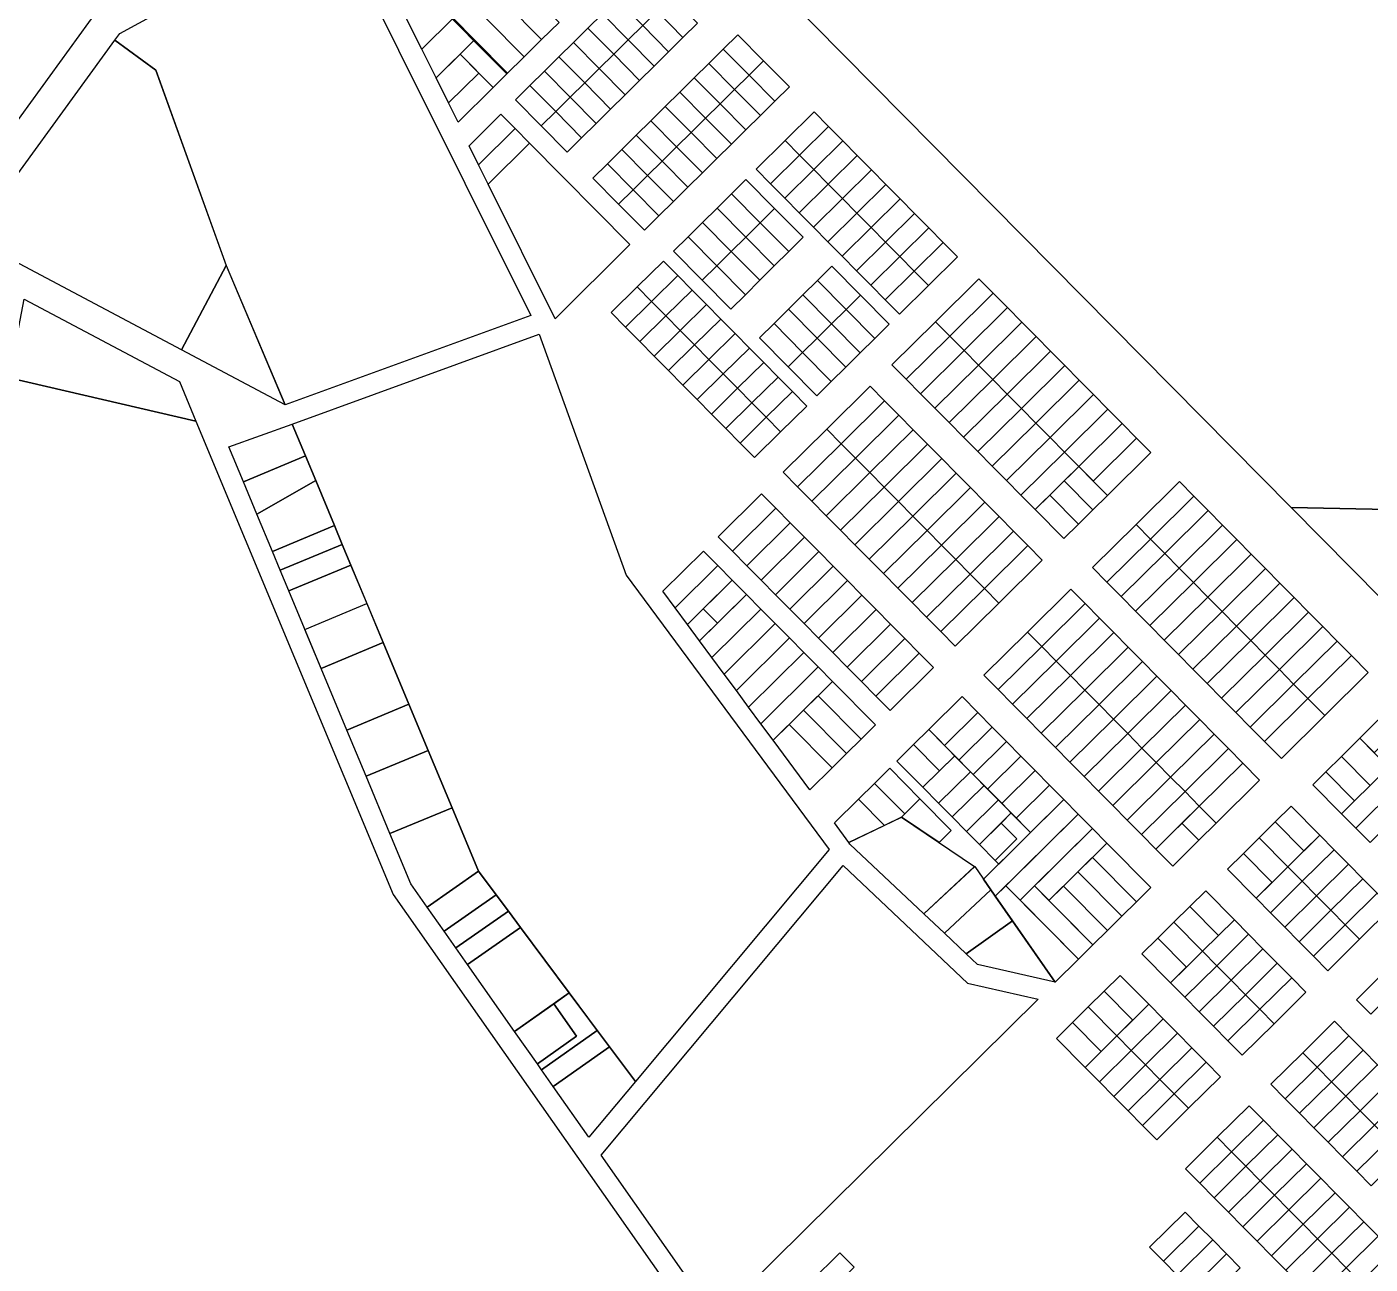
# Model space of a CAD drawing. Header units: metres. Extents: x 5590187 to 5598444, y 6961268 to 6971080.
# Drawn here: x 5595897 to 5596556, y 6967304 to 6967911 of the extents above; entities that cross this region are included whole.
import ezdxf

# ---------------------------------------------------------------- set-up
doc = ezdxf.new("R2010")
doc.units = ezdxf.units.M
doc.layers.add('zz_catastro_fontana', color=7, linetype='Continuous')

msp = doc.modelspace()

# ---------------------------------------------------------------- linework, layer by layer
at = {"layer": 'zz_catastro_fontana'}
for points in [[(5596397.37, 6968485.28), (5596588.7, 6968292.28), (5596603.93, 6968171.74), (5596621.83, 6968124.83), (5596680.43, 6968051.6), (5596722.17, 6967960.72), (5596713.71, 6967849.04), (5596672.45, 6967750.86), (5596604.34, 6967673.19), (5596517.06, 6967674.97), (5596136.27, 6968060.03), (5596189.78, 6968126.59), (5596301.01, 6968059.31), (5596454.98, 6967922.91), (5596477.33, 6967920.97), (5596539.96, 6967915.52), (5596583.16, 6967935.02), (5596597.17, 6967998.49), (5596506.6, 6968111.65), (5596423.83, 6968215.07), (5596397.37, 6968485.28)], [(5596517.06, 6967674.97), (5596604.34, 6967673.19), (5596672.45, 6967750.86), (5596713.71, 6967849.04), (5596722.17, 6967960.72), (5596680.43, 6968051.6), (5596621.83, 6968124.83), (5596603.93, 6968171.74), (5596588.7, 6968292.28), (5596921.08, 6967956.17), (5596576.23, 6967615.14), (5596517.06, 6967674.97)], [(5596046.73, 6967964.51), (5596143.97, 6967769.12), (5596023.49, 6967725.39), (5595994.56, 6967793.63), (5595960.01, 6967889.52), (5595939.89, 6967904.18), (5595942.29, 6967907.47), (5596046.73, 6967964.51)], [(5595931.68, 6967919.39), (5595865.04, 6967827.91), (5595814.67, 6967878.85), (5595894.1, 6967957.39), (5595931.68, 6967919.39)], [(5596149.27, 6967904.56), (5596113.65, 6967940.57), (5596123.31, 6967947.87), (5596157.8, 6967913), (5596149.27, 6967904.56)], [(5596140.73, 6967896.12), (5596103.99, 6967933.28), (5596113.65, 6967940.57), (5596149.27, 6967904.56), (5596140.73, 6967896.12)], [(5596132.2, 6967887.68), (5596094.32, 6967925.99), (5596103.99, 6967933.28), (5596140.73, 6967896.12), (5596132.2, 6967887.68)], [(5596090.41, 6967899.79), (5596081.93, 6967916.64), (5596094.71, 6967926.28), (5596105.82, 6967915.04), (5596090.41, 6967899.79)], [(5596205.97, 6967918.44), (5596213.08, 6967925.47), (5596225.74, 6967912.67), (5596218.63, 6967905.64), (5596205.97, 6967918.44)], [(5596179.09, 6967917.18), (5596186.2, 6967924.21), (5596198.86, 6967911.41), (5596191.75, 6967904.38), (5596179.09, 6967917.18)], [(5596198.86, 6967911.41), (5596205.97, 6967918.44), (5596218.63, 6967905.64), (5596211.52, 6967898.61), (5596198.86, 6967911.41)], [(5596097.5, 6967885.71), (5596090.41, 6967899.79), (5596105.82, 6967915.04), (5596116.37, 6967904.38), (5596097.5, 6967885.71)], [(5596171.98, 6967910.15), (5596179.09, 6967917.18), (5596191.75, 6967904.38), (5596184.64, 6967897.35), (5596171.98, 6967910.15)], [(5596191.75, 6967904.38), (5596198.86, 6967911.41), (5596211.52, 6967898.61), (5596204.41, 6967891.58), (5596191.75, 6967904.38)], [(5596164.87, 6967903.11), (5596171.98, 6967910.15), (5596184.64, 6967897.35), (5596177.53, 6967890.32), (5596164.87, 6967903.11)], [(5596238.39, 6967899.88), (5596245.5, 6967906.91), (5596258.16, 6967894.11), (5596251.05, 6967887.08), (5596238.39, 6967899.88)], [(5595869.23, 6967807.19), (5595939.89, 6967904.18), (5595960.01, 6967889.52), (5595994.53, 6967793.72), (5595972.59, 6967752.38), (5595869.23, 6967807.19)], [(5596125.43, 6967880.99), (5596109.26, 6967897.34), (5596116.37, 6967904.38), (5596132.54, 6967888.02), (5596125.43, 6967880.99)], [(5596157.76, 6967896.08), (5596164.87, 6967903.11), (5596177.53, 6967890.32), (5596170.42, 6967883.28), (5596157.76, 6967896.08)], [(5596184.64, 6967897.35), (5596191.75, 6967904.38), (5596204.41, 6967891.58), (5596197.3, 6967884.55), (5596184.64, 6967897.35)], [(5596231.28, 6967892.84), (5596238.39, 6967899.88), (5596251.05, 6967887.08), (5596243.94, 6967880.05), (5596231.28, 6967892.84)], [(5596118.4, 6967888.1), (5596103.64, 6967873.5), (5596097.5, 6967885.71), (5596109.26, 6967897.34), (5596118.4, 6967888.1)], [(5596150.65, 6967889.05), (5596157.76, 6967896.08), (5596170.42, 6967883.28), (5596163.31, 6967876.25), (5596150.65, 6967889.05)], [(5596177.53, 6967890.32), (5596184.64, 6967897.35), (5596197.3, 6967884.55), (5596190.19, 6967877.52), (5596177.53, 6967890.32)], [(5596224.17, 6967885.81), (5596231.28, 6967892.84), (5596243.94, 6967880.05), (5596236.83, 6967873.01), (5596224.17, 6967885.81)], [(5596251.05, 6967887.08), (5596258.16, 6967894.11), (5596270.82, 6967881.31), (5596263.71, 6967874.28), (5596251.05, 6967887.08)], [(5596125.43, 6967880.99), (5596108.37, 6967864.11), (5596103.64, 6967873.5), (5596118.4, 6967888.1), (5596125.43, 6967880.99)], [(5596143.54, 6967882.02), (5596150.65, 6967889.05), (5596163.31, 6967876.25), (5596156.2, 6967869.22), (5596143.54, 6967882.02)], [(5596170.42, 6967883.28), (5596177.53, 6967890.32), (5596190.19, 6967877.52), (5596183.08, 6967870.49), (5596170.42, 6967883.28)], [(5596217.06, 6967878.78), (5596224.17, 6967885.81), (5596236.83, 6967873.01), (5596229.72, 6967865.98), (5596217.06, 6967878.78)], [(5596243.94, 6967880.05), (5596251.05, 6967887.08), (5596263.71, 6967874.28), (5596256.6, 6967867.25), (5596243.94, 6967880.05)], [(5596136.43, 6967874.99), (5596143.54, 6967882.02), (5596156.2, 6967869.22), (5596149.09, 6967862.19), (5596136.43, 6967874.99)], [(5596163.31, 6967876.25), (5596170.42, 6967883.28), (5596183.08, 6967870.49), (5596175.97, 6967863.45), (5596163.31, 6967876.25)], [(5596209.95, 6967871.75), (5596217.06, 6967878.78), (5596229.72, 6967865.98), (5596222.61, 6967858.95), (5596209.95, 6967871.75)], [(5596236.83, 6967873.01), (5596243.94, 6967880.05), (5596256.6, 6967867.25), (5596249.49, 6967860.22), (5596236.83, 6967873.01)], [(5596156.2, 6967869.22), (5596163.31, 6967876.25), (5596175.97, 6967863.45), (5596168.85, 6967856.42), (5596156.2, 6967869.22)], [(5596202.84, 6967864.72), (5596209.95, 6967871.75), (5596222.61, 6967858.95), (5596215.5, 6967851.92), (5596202.84, 6967864.72)], [(5596229.72, 6967865.98), (5596236.83, 6967873.01), (5596249.49, 6967860.22), (5596242.38, 6967853.18), (5596229.72, 6967865.98)], [(5596136.35, 6967860.85), (5596118.37, 6967843.06), (5596113.68, 6967852.49), (5596129.32, 6967867.96), (5596136.35, 6967860.85)], [(5596149.09, 6967862.19), (5596156.2, 6967869.22), (5596168.85, 6967856.42), (5596161.74, 6967849.39), (5596149.09, 6967862.19)], [(5596222.61, 6967858.95), (5596229.72, 6967865.98), (5596242.38, 6967853.18), (5596235.27, 6967846.15), (5596222.61, 6967858.95)], [(5596268.74, 6967854.97), (5596282.96, 6967869.03), (5596289.99, 6967861.92), (5596275.77, 6967847.86), (5596268.74, 6967854.97)], [(5596143.38, 6967853.74), (5596123.05, 6967833.63), (5596118.37, 6967843.06), (5596136.35, 6967860.85), (5596143.38, 6967853.74)], [(5596195.73, 6967857.69), (5596202.84, 6967864.72), (5596215.5, 6967851.92), (5596208.39, 6967844.89), (5596195.73, 6967857.69)], [(5596215.5, 6967851.92), (5596222.61, 6967858.95), (5596235.27, 6967846.15), (5596228.16, 6967839.12), (5596215.5, 6967851.92)], [(5596275.77, 6967847.86), (5596289.99, 6967861.92), (5596297.02, 6967854.81), (5596282.8, 6967840.75), (5596275.77, 6967847.86)], [(5596143.38, 6967853.74), (5596192.6, 6967803.96), (5596155.87, 6967767.64), (5596123.05, 6967833.63), (5596143.38, 6967853.74)], [(5596188.62, 6967850.66), (5596195.73, 6967857.69), (5596208.39, 6967844.89), (5596201.28, 6967837.86), (5596188.62, 6967850.66)], [(5596208.39, 6967844.89), (5596215.5, 6967851.92), (5596228.16, 6967839.12), (5596221.05, 6967832.09), (5596208.39, 6967844.89)], [(5596254.52, 6967840.9), (5596268.74, 6967854.97), (5596275.77, 6967847.86), (5596261.55, 6967833.79), (5596254.52, 6967840.9)], [(5596282.8, 6967840.75), (5596297.02, 6967854.81), (5596304.06, 6967847.7), (5596289.84, 6967833.64), (5596282.8, 6967840.75)], [(5596181.51, 6967843.62), (5596188.62, 6967850.66), (5596201.28, 6967837.86), (5596194.17, 6967830.83), (5596181.51, 6967843.62)], [(5596261.55, 6967833.79), (5596275.77, 6967847.86), (5596282.8, 6967840.75), (5596268.58, 6967826.68), (5596261.55, 6967833.79)], [(5596289.84, 6967833.64), (5596304.06, 6967847.7), (5596311.09, 6967840.59), (5596296.87, 6967826.53), (5596289.84, 6967833.64)], [(5596174.4, 6967836.59), (5596181.51, 6967843.62), (5596194.17, 6967830.83), (5596187.06, 6967823.79), (5596174.4, 6967836.59)], [(5596201.28, 6967837.86), (5596208.39, 6967844.89), (5596221.05, 6967832.09), (5596213.94, 6967825.06), (5596201.28, 6967837.86)], [(5596268.58, 6967826.68), (5596282.8, 6967840.75), (5596289.84, 6967833.64), (5596275.62, 6967819.57), (5596268.58, 6967826.68)], [(5596296.87, 6967826.53), (5596311.09, 6967840.59), (5596318.12, 6967833.48), (5596303.9, 6967819.42), (5596296.87, 6967826.53)], [(5596194.17, 6967830.83), (5596201.28, 6967837.86), (5596213.94, 6967825.06), (5596206.83, 6967818.03), (5596194.17, 6967830.83)], [(5596242.43, 6967828.95), (5596249.54, 6967835.98), (5596263.61, 6967821.76), (5596256.5, 6967814.73), (5596242.43, 6967828.95)], [(5596275.62, 6967819.57), (5596289.84, 6967833.64), (5596296.87, 6967826.53), (5596282.65, 6967812.46), (5596275.62, 6967819.57)], [(5596303.9, 6967819.42), (5596318.12, 6967833.48), (5596325.15, 6967826.37), (5596310.93, 6967812.31), (5596303.9, 6967819.42)], [(5596187.06, 6967823.79), (5596194.17, 6967830.83), (5596206.83, 6967818.03), (5596199.71, 6967810.99), (5596187.06, 6967823.79)], [(5596235.32, 6967821.92), (5596242.43, 6967828.95), (5596256.5, 6967814.73), (5596249.39, 6967807.7), (5596235.32, 6967821.92)], [(5596282.65, 6967812.46), (5596296.87, 6967826.53), (5596303.9, 6967819.42), (5596289.68, 6967805.35), (5596282.65, 6967812.46)], [(5596310.93, 6967812.31), (5596325.15, 6967826.37), (5596332.18, 6967819.26), (5596317.96, 6967805.2), (5596310.93, 6967812.31)], [(5596228.21, 6967814.89), (5596235.32, 6967821.92), (5596249.39, 6967807.7), (5596242.28, 6967800.67), (5596228.21, 6967814.89)], [(5596256.5, 6967814.73), (5596263.61, 6967821.76), (5596277.67, 6967807.54), (5596270.56, 6967800.51), (5596256.5, 6967814.73)], [(5596289.68, 6967805.35), (5596303.9, 6967819.42), (5596310.93, 6967812.31), (5596296.71, 6967798.24), (5596289.68, 6967805.35)], [(5596317.96, 6967805.2), (5596332.18, 6967819.26), (5596339.21, 6967812.15), (5596324.99, 6967798.08), (5596317.96, 6967805.2)], [(5596221.1, 6967807.86), (5596228.21, 6967814.89), (5596242.28, 6967800.67), (5596235.16, 6967793.64), (5596221.1, 6967807.86)], [(5596249.39, 6967807.7), (5596256.5, 6967814.73), (5596270.56, 6967800.51), (5596263.45, 6967793.48), (5596249.39, 6967807.7)], [(5596296.71, 6967798.24), (5596310.93, 6967812.31), (5596317.96, 6967805.2), (5596303.74, 6967791.13), (5596296.71, 6967798.24)], [(5596213.99, 6967800.82), (5596221.1, 6967807.86), (5596235.16, 6967793.64), (5596228.05, 6967786.6), (5596213.99, 6967800.82)], [(5596242.28, 6967800.67), (5596249.39, 6967807.7), (5596263.45, 6967793.48), (5596256.34, 6967786.45), (5596242.28, 6967800.67)], [(5596324.99, 6967798.08), (5596339.21, 6967812.15), (5596346.25, 6967805.04), (5596332.03, 6967790.97), (5596324.99, 6967798.08)], [(5596235.16, 6967793.64), (5596242.28, 6967800.67), (5596256.34, 6967786.45), (5596249.23, 6967779.41), (5596235.16, 6967793.64)], [(5596303.74, 6967791.13), (5596317.96, 6967805.2), (5596324.99, 6967798.08), (5596310.77, 6967784.02), (5596303.74, 6967791.13)], [(5596332.03, 6967790.97), (5596346.25, 6967805.04), (5596353.28, 6967797.93), (5596339.06, 6967783.86), (5596332.03, 6967790.97)], [(5595972.59, 6967752.38), (5595994.53, 6967793.72), (5596023.49, 6967725.39), (5595972.59, 6967752.38)], [(5596196.22, 6967783.25), (5596209.01, 6967795.9), (5596216.05, 6967788.79), (5596203.25, 6967776.14), (5596196.22, 6967783.25)], [(5596228.05, 6967786.6), (5596235.16, 6967793.64), (5596249.23, 6967779.41), (5596242.12, 6967772.38), (5596228.05, 6967786.6)], [(5596284.62, 6967786.29), (5596291.73, 6967793.32), (5596305.8, 6967779.1), (5596298.69, 6967772.07), (5596284.62, 6967786.29)], [(5596310.77, 6967784.02), (5596324.99, 6967798.08), (5596332.03, 6967790.97), (5596317.8, 6967776.91), (5596310.77, 6967784.02)], [(5596203.25, 6967776.14), (5596216.05, 6967788.79), (5596223.08, 6967781.68), (5596210.28, 6967769.03), (5596203.25, 6967776.14)], [(5596277.51, 6967779.26), (5596284.62, 6967786.29), (5596298.69, 6967772.07), (5596291.58, 6967765.04), (5596277.51, 6967779.26)], [(5596317.8, 6967776.91), (5596332.03, 6967790.97), (5596339.06, 6967783.86), (5596324.84, 6967769.8), (5596317.8, 6967776.91)], [(5596363.82, 6967787.26), (5596370.86, 6967780.15), (5596349.53, 6967759.06), (5596342.49, 6967766.17), (5596363.82, 6967787.26)], [(5596183.42, 6967770.59), (5596196.22, 6967783.25), (5596203.25, 6967776.14), (5596190.45, 6967763.48), (5596183.42, 6967770.59)], [(5596210.28, 6967769.03), (5596223.08, 6967781.68), (5596230.11, 6967774.57), (5596217.31, 6967761.91), (5596210.28, 6967769.03)], [(5596370.86, 6967780.15), (5596377.89, 6967773.04), (5596356.56, 6967751.95), (5596349.53, 6967759.06), (5596370.86, 6967780.15)], [(5595979.62, 6967717.41), (5595888.06, 6967738.62), (5595895.29, 6967777.22), (5595971.54, 6967736.79), (5595979.62, 6967717.41)], [(5596190.45, 6967763.48), (5596203.25, 6967776.14), (5596210.28, 6967769.03), (5596197.48, 6967756.37), (5596190.45, 6967763.48)], [(5596217.31, 6967761.91), (5596230.11, 6967774.57), (5596237.14, 6967767.46), (5596224.34, 6967754.8), (5596217.31, 6967761.91)], [(5596270.4, 6967772.23), (5596277.51, 6967779.26), (5596291.58, 6967765.04), (5596284.46, 6967758.01), (5596270.4, 6967772.23)], [(5596298.69, 6967772.07), (5596305.8, 6967779.1), (5596319.86, 6967764.88), (5596312.75, 6967757.85), (5596298.69, 6967772.07)], [(5596377.89, 6967773.04), (5596384.92, 6967765.93), (5596363.59, 6967744.84), (5596356.56, 6967751.95), (5596377.89, 6967773.04)], [(5596197.48, 6967756.37), (5596210.28, 6967769.03), (5596217.31, 6967761.91), (5596204.51, 6967749.26), (5596197.48, 6967756.37)], [(5596224.34, 6967754.8), (5596237.14, 6967767.46), (5596244.17, 6967760.35), (5596231.37, 6967747.69), (5596224.34, 6967754.8)], [(5596263.29, 6967765.19), (5596270.4, 6967772.23), (5596284.46, 6967758.01), (5596277.35, 6967750.97), (5596263.29, 6967765.19)], [(5596291.58, 6967765.04), (5596298.69, 6967772.07), (5596312.75, 6967757.85), (5596305.64, 6967750.82), (5596291.58, 6967765.04)], [(5596342.49, 6967766.17), (5596349.53, 6967759.06), (5596328.19, 6967737.96), (5596321.16, 6967745.07), (5596342.49, 6967766.17)], [(5596148.04, 6967759.96), (5596190.72, 6967641.78), (5596290.3, 6967507.2), (5596195.27, 6967393.49), (5596182.59, 6967410.48), (5596162.84, 6967436.93), (5596138.91, 6967469.01), (5596132.94, 6967477.01), (5596126.95, 6967485.03), (5596118.28, 6967496.66), (5596105.32, 6967527.72), (5596093.59, 6967555.88), (5596084.16, 6967578.49), (5596071.54, 6967608.76), (5596063.61, 6967627.78), (5596055.69, 6967646.79), (5596051.45, 6967656.94), (5596047.6, 6967666.17), (5596038.41, 6967688.23), (5596033.37, 6967700.33), (5596026.85, 6967715.97), (5596148.04, 6967759.96)], [(5596204.51, 6967749.26), (5596217.31, 6967761.91), (5596224.34, 6967754.8), (5596211.54, 6967742.15), (5596204.51, 6967749.26)], [(5596231.37, 6967747.69), (5596244.17, 6967760.35), (5596251.2, 6967753.24), (5596238.4, 6967740.58), (5596231.37, 6967747.69)], [(5596256.18, 6967758.16), (5596263.29, 6967765.19), (5596277.35, 6967750.97), (5596270.24, 6967743.94), (5596256.18, 6967758.16)], [(5596284.46, 6967758.01), (5596291.58, 6967765.04), (5596305.64, 6967750.82), (5596298.53, 6967743.78), (5596284.46, 6967758.01)], [(5596384.92, 6967765.93), (5596391.95, 6967758.82), (5596370.62, 6967737.73), (5596363.59, 6967744.84), (5596384.92, 6967765.93)], [(5596211.54, 6967742.15), (5596224.34, 6967754.8), (5596231.37, 6967747.69), (5596218.57, 6967735.04), (5596211.54, 6967742.15)], [(5596238.4, 6967740.58), (5596251.2, 6967753.24), (5596258.24, 6967746.13), (5596245.44, 6967733.47), (5596238.4, 6967740.58)], [(5596277.35, 6967750.97), (5596284.46, 6967758.01), (5596298.53, 6967743.78), (5596291.42, 6967736.75), (5596277.35, 6967750.97)], [(5596349.53, 6967759.06), (5596356.56, 6967751.95), (5596335.23, 6967730.85), (5596328.19, 6967737.96), (5596349.53, 6967759.06)], [(5596391.95, 6967758.82), (5596398.98, 6967751.71), (5596377.65, 6967730.62), (5596370.62, 6967737.73), (5596391.95, 6967758.82)], [(5596218.57, 6967735.04), (5596231.37, 6967747.69), (5596238.4, 6967740.58), (5596225.61, 6967727.93), (5596218.57, 6967735.04)], [(5596270.24, 6967743.94), (5596277.35, 6967750.97), (5596291.42, 6967736.75), (5596284.31, 6967729.72), (5596270.24, 6967743.94)], [(5596356.56, 6967751.95), (5596363.59, 6967744.84), (5596342.26, 6967723.74), (5596335.23, 6967730.85), (5596356.56, 6967751.95)], [(5596398.98, 6967751.71), (5596406.01, 6967744.6), (5596384.68, 6967723.51), (5596377.65, 6967730.62), (5596398.98, 6967751.71)], [(5596225.61, 6967727.93), (5596238.4, 6967740.58), (5596245.44, 6967733.47), (5596232.64, 6967720.82), (5596225.61, 6967727.93)], [(5596245.44, 6967733.47), (5596258.24, 6967746.13), (5596265.27, 6967739.02), (5596252.47, 6967726.36), (5596245.44, 6967733.47)], [(5596363.59, 6967744.84), (5596370.62, 6967737.73), (5596349.29, 6967716.63), (5596342.26, 6967723.74), (5596363.59, 6967744.84)], [(5596406.01, 6967744.6), (5596413.05, 6967737.49), (5596391.71, 6967716.39), (5596384.68, 6967723.51), (5596406.01, 6967744.6)], [(5595979.62, 6967717.41), (5596076.47, 6967485.1), (5596227.45, 6967270.23), (5595971.43, 6967017.03), (5595697.64, 6967159.34), (5595704.56, 6967172.65), (5595640.56, 6967205.91), (5595638.2, 6967208.3), (5595624.52, 6967379.95), (5595663.08, 6967475.45), (5595696.5, 6967517.24), (5595724.04, 6967559.39), (5595785.98, 6967617.6), (5595843.92, 6967715.08), (5595888.06, 6967738.62), (5595979.62, 6967717.41)], [(5596232.64, 6967720.82), (5596245.44, 6967733.47), (5596252.47, 6967726.36), (5596239.67, 6967713.71), (5596232.64, 6967720.82)], [(5596252.47, 6967726.36), (5596265.27, 6967739.02), (5596272.3, 6967731.91), (5596259.5, 6967719.25), (5596252.47, 6967726.36)], [(5596310.5, 6967734.53), (5596317.53, 6967727.41), (5596296.2, 6967706.32), (5596289.17, 6967713.43), (5596310.5, 6967734.53)], [(5596370.62, 6967737.73), (5596377.65, 6967730.62), (5596356.32, 6967709.52), (5596349.29, 6967716.63), (5596370.62, 6967737.73)], [(5596413.05, 6967737.49), (5596420.08, 6967730.38), (5596398.75, 6967709.28), (5596391.71, 6967716.39), (5596413.05, 6967737.49)], [(5596259.5, 6967719.25), (5596272.3, 6967731.91), (5596279.33, 6967724.8), (5596266.53, 6967712.14), (5596259.5, 6967719.25)], [(5596317.53, 6967727.41), (5596324.56, 6967720.3), (5596303.23, 6967699.21), (5596296.2, 6967706.32), (5596317.53, 6967727.41)], [(5596377.65, 6967730.62), (5596384.68, 6967723.51), (5596363.35, 6967702.41), (5596356.32, 6967709.52), (5596377.65, 6967730.62)], [(5596420.08, 6967730.38), (5596427.11, 6967723.27), (5596405.78, 6967702.17), (5596398.75, 6967709.28), (5596420.08, 6967730.38)], [(5596239.67, 6967713.71), (5596252.47, 6967726.36), (5596259.5, 6967719.25), (5596246.7, 6967706.6), (5596239.67, 6967713.71)], [(5596324.56, 6967720.3), (5596331.59, 6967713.19), (5596310.26, 6967692.1), (5596303.23, 6967699.21), (5596324.56, 6967720.3)], [(5596384.68, 6967723.51), (5596391.71, 6967716.39), (5596370.38, 6967695.3), (5596363.35, 6967702.41), (5596384.68, 6967723.51)], [(5596427.11, 6967723.27), (5596434.14, 6967716.16), (5596412.81, 6967695.06), (5596405.78, 6967702.17), (5596427.11, 6967723.27)], [(5596033.37, 6967700.33), (5596002.91, 6967687.62), (5595995.79, 6967704.7), (5596026.85, 6967715.97), (5596033.37, 6967700.33)], [(5596246.7, 6967706.6), (5596259.5, 6967719.25), (5596266.53, 6967712.14), (5596253.73, 6967699.49), (5596246.7, 6967706.6)], [(5596289.17, 6967713.43), (5596296.2, 6967706.32), (5596274.87, 6967685.23), (5596267.84, 6967692.34), (5596289.17, 6967713.43)], [(5596391.71, 6967716.39), (5596398.75, 6967709.28), (5596377.42, 6967688.19), (5596370.38, 6967695.3), (5596391.71, 6967716.39)], [(5596434.14, 6967716.16), (5596441.17, 6967709.05), (5596419.84, 6967687.95), (5596412.81, 6967695.06), (5596434.14, 6967716.16)], [(5596331.59, 6967713.19), (5596338.62, 6967706.08), (5596317.29, 6967684.99), (5596310.26, 6967692.1), (5596331.59, 6967713.19)], [(5596398.75, 6967709.28), (5596405.78, 6967702.17), (5596384.45, 6967681.08), (5596377.42, 6967688.19), (5596398.75, 6967709.28)], [(5596441.17, 6967709.05), (5596448.2, 6967701.94), (5596426.87, 6967680.84), (5596419.84, 6967687.95), (5596441.17, 6967709.05)], [(5596038.41, 6967688.23), (5596009.52, 6967671.75), (5596002.91, 6967687.62), (5596033.37, 6967700.33), (5596038.41, 6967688.23)], [(5596296.2, 6967706.32), (5596303.23, 6967699.21), (5596281.9, 6967678.12), (5596274.87, 6967685.23), (5596296.2, 6967706.32)], [(5596338.62, 6967706.08), (5596345.66, 6967698.97), (5596324.32, 6967677.88), (5596317.29, 6967684.99), (5596338.62, 6967706.08)], [(5596405.78, 6967702.17), (5596412.81, 6967695.06), (5596391.48, 6967673.97), (5596384.45, 6967681.08), (5596405.78, 6967702.17)], [(5596303.23, 6967699.21), (5596310.26, 6967692.1), (5596288.93, 6967671), (5596281.9, 6967678.12), (5596303.23, 6967699.21)], [(5596345.66, 6967698.97), (5596352.69, 6967691.86), (5596331.36, 6967670.77), (5596324.32, 6967677.88), (5596345.66, 6967698.97)], [(5596405.7, 6967688.03), (5596412.81, 6967695.06), (5596426.87, 6967680.84), (5596419.76, 6967673.81), (5596405.7, 6967688.03)], [(5596047.6, 6967666.17), (5596017.14, 6967653.47), (5596009.52, 6967671.75), (5596038.41, 6967688.23), (5596047.6, 6967666.17)], [(5596310.26, 6967692.1), (5596317.29, 6967684.99), (5596295.96, 6967663.89), (5596288.93, 6967671), (5596310.26, 6967692.1)], [(5596352.69, 6967691.86), (5596359.72, 6967684.75), (5596338.39, 6967663.66), (5596331.36, 6967670.77), (5596352.69, 6967691.86)], [(5596398.59, 6967681), (5596405.7, 6967688.03), (5596419.76, 6967673.81), (5596412.65, 6967666.78), (5596398.59, 6967681)], [(5596462.27, 6967687.72), (5596469.3, 6967680.61), (5596447.97, 6967659.51), (5596440.94, 6967666.62), (5596462.27, 6967687.72)], [(5596257.17, 6967681.79), (5596264.2, 6967674.68), (5596242.87, 6967653.58), (5596235.84, 6967660.69), (5596257.17, 6967681.79)], [(5596317.29, 6967684.99), (5596324.32, 6967677.88), (5596302.99, 6967656.78), (5596295.96, 6967663.89), (5596317.29, 6967684.99)], [(5596359.72, 6967684.75), (5596366.75, 6967677.64), (5596345.42, 6967656.55), (5596338.39, 6967663.66), (5596359.72, 6967684.75)], [(5596391.48, 6967673.97), (5596398.59, 6967681), (5596412.65, 6967666.78), (5596405.54, 6967659.75), (5596391.48, 6967673.97)], [(5596469.3, 6967680.61), (5596476.33, 6967673.5), (5596455, 6967652.4), (5596447.97, 6967659.51), (5596469.3, 6967680.61)], [(5596264.2, 6967674.68), (5596271.23, 6967667.57), (5596249.9, 6967646.47), (5596242.87, 6967653.58), (5596264.2, 6967674.68)], [(5596324.32, 6967677.88), (5596331.36, 6967670.77), (5596310.02, 6967649.67), (5596302.99, 6967656.78), (5596324.32, 6967677.88)], [(5596366.75, 6967677.64), (5596373.78, 6967670.53), (5596352.45, 6967649.44), (5596345.42, 6967656.55), (5596366.75, 6967677.64)], [(5596271.23, 6967667.57), (5596278.26, 6967660.46), (5596256.93, 6967639.36), (5596249.9, 6967646.47), (5596271.23, 6967667.57)], [(5596331.36, 6967670.77), (5596338.39, 6967663.66), (5596317.06, 6967642.56), (5596310.02, 6967649.67), (5596331.36, 6967670.77)], [(5596373.78, 6967670.53), (5596380.81, 6967663.42), (5596359.48, 6967642.33), (5596352.45, 6967649.44), (5596373.78, 6967670.53)], [(5596476.33, 6967673.5), (5596483.36, 6967666.39), (5596462.03, 6967645.29), (5596455, 6967652.4), (5596476.33, 6967673.5)], [(5596051.45, 6967656.94), (5596020.99, 6967644.24), (5596017.14, 6967653.47), (5596047.6, 6967666.17), (5596051.45, 6967656.94)], [(5596338.39, 6967663.66), (5596345.42, 6967656.55), (5596324.09, 6967635.45), (5596317.06, 6967642.56), (5596338.39, 6967663.66)], [(5596380.81, 6967663.42), (5596387.84, 6967656.31), (5596366.51, 6967635.22), (5596359.48, 6967642.33), (5596380.81, 6967663.42)], [(5596440.94, 6967666.62), (5596447.97, 6967659.51), (5596426.64, 6967638.42), (5596419.6, 6967645.53), (5596440.94, 6967666.62)], [(5596483.36, 6967666.39), (5596490.39, 6967659.28), (5596469.06, 6967638.18), (5596462.03, 6967645.29), (5596483.36, 6967666.39)], [(5596055.69, 6967646.79), (5596025.22, 6967634.09), (5596020.99, 6967644.24), (5596051.45, 6967656.94), (5596055.69, 6967646.79)], [(5596278.26, 6967660.46), (5596285.3, 6967653.35), (5596263.96, 6967632.25), (5596256.93, 6967639.36), (5596278.26, 6967660.46)], [(5596345.42, 6967656.55), (5596352.45, 6967649.44), (5596331.12, 6967628.34), (5596324.09, 6967635.45), (5596345.42, 6967656.55)], [(5596387.84, 6967656.31), (5596394.88, 6967649.2), (5596373.54, 6967628.11), (5596366.51, 6967635.22), (5596387.84, 6967656.31)], [(5596447.97, 6967659.51), (5596455, 6967652.4), (5596433.67, 6967631.31), (5596426.64, 6967638.42), (5596447.97, 6967659.51)], [(5596490.39, 6967659.28), (5596497.42, 6967652.17), (5596476.09, 6967631.07), (5596469.06, 6967638.18), (5596490.39, 6967659.28)], [(5596235.76, 6967646.55), (5596214.79, 6967625.82), (5596208.78, 6967633.94), (5596228.73, 6967653.66), (5596235.76, 6967646.55)], [(5596285.3, 6967653.35), (5596292.33, 6967646.24), (5596271, 6967625.14), (5596263.96, 6967632.25), (5596285.3, 6967653.35)], [(5596352.45, 6967649.44), (5596359.48, 6967642.33), (5596338.15, 6967621.23), (5596331.12, 6967628.34), (5596352.45, 6967649.44)], [(5596455, 6967652.4), (5596462.03, 6967645.29), (5596440.7, 6967624.2), (5596433.67, 6967631.31), (5596455, 6967652.4)], [(5596497.42, 6967652.17), (5596504.46, 6967645.05), (5596483.13, 6967623.96), (5596476.09, 6967631.07), (5596497.42, 6967652.17)], [(5596071.54, 6967608.76), (5596041.08, 6967596.06), (5596025.22, 6967634.09), (5596055.69, 6967646.79), (5596071.54, 6967608.76)], [(5596242.79, 6967639.44), (5596220.8, 6967617.7), (5596214.79, 6967625.82), (5596235.76, 6967646.55), (5596242.79, 6967639.44)], [(5596292.33, 6967646.24), (5596299.36, 6967639.13), (5596278.03, 6967618.03), (5596271, 6967625.14), (5596292.33, 6967646.24)], [(5596359.48, 6967642.33), (5596366.51, 6967635.22), (5596345.18, 6967614.12), (5596338.15, 6967621.23), (5596359.48, 6967642.33)], [(5596462.03, 6967645.29), (5596469.06, 6967638.18), (5596447.73, 6967617.09), (5596440.7, 6967624.2), (5596462.03, 6967645.29)], [(5596504.46, 6967645.05), (5596511.49, 6967637.94), (5596490.16, 6967616.85), (5596483.13, 6967623.96), (5596504.46, 6967645.05)], [(5596242.79, 6967639.44), (5596249.82, 6967632.33), (5596235.6, 6967618.27), (5596228.57, 6967625.38), (5596242.79, 6967639.44)], [(5596299.36, 6967639.13), (5596306.39, 6967632.02), (5596285.06, 6967610.92), (5596278.03, 6967618.03), (5596299.36, 6967639.13)], [(5596366.51, 6967635.22), (5596373.54, 6967628.11), (5596352.21, 6967607.01), (5596345.18, 6967614.12), (5596366.51, 6967635.22)], [(5596408.94, 6967634.98), (5596415.97, 6967627.87), (5596394.64, 6967606.78), (5596387.61, 6967613.89), (5596408.94, 6967634.98)], [(5596469.06, 6967638.18), (5596476.09, 6967631.07), (5596454.76, 6967609.98), (5596447.73, 6967617.09), (5596469.06, 6967638.18)], [(5596511.49, 6967637.94), (5596518.52, 6967630.83), (5596497.19, 6967609.74), (5596490.16, 6967616.85), (5596511.49, 6967637.94)], [(5596071.54, 6967608.76), (5596041.08, 6967596.06), (5596033.1, 6967615.2), (5596063.56, 6967627.91), (5596071.54, 6967608.76)], [(5596249.82, 6967632.33), (5596256.85, 6967625.22), (5596232.82, 6967601.45), (5596226.81, 6967609.58), (5596249.82, 6967632.33)], [(5596306.39, 6967632.02), (5596313.42, 6967624.91), (5596292.09, 6967603.81), (5596285.06, 6967610.92), (5596306.39, 6967632.02)], [(5596415.97, 6967627.87), (5596423, 6967620.76), (5596401.67, 6967599.66), (5596394.64, 6967606.78), (5596415.97, 6967627.87)], [(5596476.09, 6967631.07), (5596483.13, 6967623.96), (5596461.79, 6967602.87), (5596454.76, 6967609.98), (5596476.09, 6967631.07)], [(5596518.52, 6967630.83), (5596525.55, 6967623.72), (5596504.22, 6967602.63), (5596497.19, 6967609.74), (5596518.52, 6967630.83)], [(5596228.57, 6967625.38), (5596235.6, 6967618.27), (5596226.81, 6967609.58), (5596220.8, 6967617.7), (5596228.57, 6967625.38)], [(5596263.89, 6967618.11), (5596238.83, 6967593.33), (5596232.82, 6967601.45), (5596256.85, 6967625.22), (5596263.89, 6967618.11)], [(5596313.42, 6967624.91), (5596320.45, 6967617.8), (5596299.12, 6967596.7), (5596292.09, 6967603.81), (5596313.42, 6967624.91)], [(5596483.13, 6967623.96), (5596490.16, 6967616.85), (5596468.83, 6967595.76), (5596461.79, 6967602.87), (5596483.13, 6967623.96)], [(5596525.55, 6967623.72), (5596532.58, 6967616.61), (5596511.25, 6967595.52), (5596504.22, 6967602.63), (5596525.55, 6967623.72)], [(5596263.89, 6967618.11), (5596270.92, 6967611), (5596244.84, 6967585.21), (5596238.83, 6967593.33), (5596263.89, 6967618.11)], [(5596320.45, 6967617.8), (5596327.49, 6967610.68), (5596306.15, 6967589.59), (5596299.12, 6967596.7), (5596320.45, 6967617.8)], [(5596423, 6967620.76), (5596430.03, 6967613.65), (5596408.7, 6967592.55), (5596401.67, 6967599.66), (5596423, 6967620.76)], [(5596490.16, 6967616.85), (5596497.19, 6967609.74), (5596475.86, 6967588.64), (5596468.83, 6967595.76), (5596490.16, 6967616.85)], [(5596532.58, 6967616.61), (5596539.61, 6967609.5), (5596518.28, 6967588.41), (5596511.25, 6967595.52), (5596532.58, 6967616.61)], [(5596084.16, 6967578.49), (5596053.7, 6967565.79), (5596041.08, 6967596.06), (5596071.54, 6967608.76), (5596084.16, 6967578.49)], [(5596270.92, 6967611), (5596277.95, 6967603.89), (5596250.85, 6967577.09), (5596244.84, 6967585.21), (5596270.92, 6967611)], [(5596327.49, 6967610.68), (5596334.52, 6967603.57), (5596313.19, 6967582.48), (5596306.15, 6967589.59), (5596327.49, 6967610.68)], [(5596387.61, 6967613.89), (5596394.64, 6967606.78), (5596373.31, 6967585.68), (5596366.28, 6967592.79), (5596387.61, 6967613.89)], [(5596430.03, 6967613.65), (5596437.07, 6967606.54), (5596415.73, 6967585.44), (5596408.7, 6967592.55), (5596430.03, 6967613.65)], [(5596497.19, 6967609.74), (5596504.22, 6967602.63), (5596482.89, 6967581.53), (5596475.86, 6967588.64), (5596497.19, 6967609.74)], [(5596539.61, 6967609.5), (5596546.65, 6967602.39), (5596525.31, 6967581.3), (5596518.28, 6967588.41), (5596539.61, 6967609.5)], [(5596277.95, 6967603.89), (5596284.98, 6967596.78), (5596256.86, 6967568.97), (5596250.85, 6967577.09), (5596277.95, 6967603.89)], [(5596334.52, 6967603.57), (5596341.55, 6967596.46), (5596320.22, 6967575.37), (5596313.19, 6967582.48), (5596334.52, 6967603.57)], [(5596394.64, 6967606.78), (5596401.67, 6967599.66), (5596380.34, 6967578.57), (5596373.31, 6967585.68), (5596394.64, 6967606.78)], [(5596437.07, 6967606.54), (5596444.1, 6967599.43), (5596422.77, 6967578.33), (5596415.73, 6967585.44), (5596437.07, 6967606.54)], [(5596504.22, 6967602.63), (5596511.25, 6967595.52), (5596489.92, 6967574.42), (5596482.89, 6967581.53), (5596504.22, 6967602.63)], [(5596546.65, 6967602.39), (5596554.9, 6967594.05), (5596533.57, 6967572.95), (5596525.31, 6967581.3), (5596546.65, 6967602.39)], [(5596284.98, 6967596.78), (5596292.01, 6967589.67), (5596262.87, 6967560.85), (5596256.86, 6967568.97), (5596284.98, 6967596.78)], [(5596401.67, 6967599.66), (5596408.7, 6967592.55), (5596387.37, 6967571.46), (5596380.34, 6967578.57), (5596401.67, 6967599.66)], [(5596444.1, 6967599.43), (5596451.13, 6967592.32), (5596429.8, 6967571.22), (5596422.77, 6967578.33), (5596444.1, 6967599.43)], [(5596511.25, 6967595.52), (5596518.28, 6967588.41), (5596496.95, 6967567.31), (5596489.92, 6967574.42), (5596511.25, 6967595.52)], [(5596292.01, 6967589.67), (5596313.11, 6967568.34), (5596306, 6967561.31), (5596284.9, 6967582.64), (5596292.01, 6967589.67)], [(5596408.7, 6967592.55), (5596415.73, 6967585.44), (5596394.4, 6967564.35), (5596387.37, 6967571.46), (5596408.7, 6967592.55)], [(5596451.13, 6967592.32), (5596458.16, 6967585.21), (5596436.83, 6967564.11), (5596429.8, 6967571.22), (5596451.13, 6967592.32)], [(5596518.28, 6967588.41), (5596525.31, 6967581.3), (5596503.98, 6967560.2), (5596496.95, 6967567.31), (5596518.28, 6967588.41)], [(5596284.9, 6967582.64), (5596306, 6967561.31), (5596298.89, 6967554.27), (5596277.79, 6967575.61), (5596284.9, 6967582.64)], [(5596355.61, 6967582.24), (5596363.37, 6967574.39), (5596347.02, 6967558.22), (5596339.26, 6967566.07), (5596355.61, 6967582.24)], [(5596415.73, 6967585.44), (5596422.77, 6967578.33), (5596401.43, 6967557.24), (5596394.4, 6967564.35), (5596415.73, 6967585.44)], [(5596458.16, 6967585.21), (5596465.19, 6967578.1), (5596443.86, 6967557), (5596436.83, 6967564.11), (5596458.16, 6967585.21)], [(5596093.59, 6967555.88), (5596063.13, 6967543.17), (5596053.7, 6967565.79), (5596084.16, 6967578.49), (5596093.59, 6967555.88)], [(5596277.79, 6967575.61), (5596298.89, 6967554.27), (5596291.78, 6967547.24), (5596270.68, 6967568.57), (5596277.79, 6967575.61)], [(5596422.77, 6967578.33), (5596429.8, 6967571.22), (5596408.47, 6967550.13), (5596401.43, 6967557.24), (5596422.77, 6967578.33)], [(5596465.19, 6967578.1), (5596472.22, 6967570.99), (5596450.89, 6967549.89), (5596443.86, 6967557), (5596465.19, 6967578.1)], [(5596525.31, 6967581.3), (5596533.57, 6967572.95), (5596512.24, 6967551.86), (5596503.98, 6967560.2), (5596525.31, 6967581.3)], [(5596568.96, 6967579.82), (5596576, 6967572.71), (5596557.81, 6967554.73), (5596550.78, 6967561.84), (5596568.96, 6967579.82)], [(5596270.68, 6967568.57), (5596291.78, 6967547.24), (5596280.9, 6967536.48), (5596262.87, 6967560.85), (5596270.68, 6967568.57)], [(5596363.37, 6967574.39), (5596370.41, 6967567.28), (5596354.05, 6967551.11), (5596347.02, 6967558.22), (5596363.37, 6967574.39)], [(5596429.8, 6967571.22), (5596436.83, 6967564.11), (5596415.5, 6967543.02), (5596408.47, 6967550.13), (5596429.8, 6967571.22)], [(5596472.22, 6967570.99), (5596479.25, 6967563.88), (5596457.92, 6967542.78), (5596450.89, 6967549.89), (5596472.22, 6967570.99)], [(5596339.26, 6967566.07), (5596351.94, 6967553.24), (5596344.48, 6967545.86), (5596331.79, 6967558.69), (5596339.26, 6967566.07)], [(5596370.41, 6967567.28), (5596377.44, 6967560.17), (5596361.08, 6967544), (5596354.05, 6967551.11), (5596370.41, 6967567.28)], [(5596436.83, 6967564.11), (5596443.86, 6967557), (5596422.53, 6967535.91), (5596415.5, 6967543.02), (5596436.83, 6967564.11)], [(5596479.25, 6967563.88), (5596486.29, 6967556.77), (5596464.96, 6967535.67), (5596457.92, 6967542.78), (5596479.25, 6967563.88)], [(5596550.78, 6967561.84), (5596564.85, 6967547.62), (5596555.76, 6967538.63), (5596541.69, 6967552.86), (5596550.78, 6967561.84)], [(5596105.32, 6967527.72), (5596074.86, 6967515.02), (5596063.13, 6967543.17), (5596093.59, 6967555.88), (5596105.32, 6967527.72)], [(5596331.79, 6967558.69), (5596344.48, 6967545.86), (5596336.3, 6967537.77), (5596323.61, 6967550.6), (5596331.79, 6967558.69)], [(5596377.44, 6967560.17), (5596384.47, 6967553.06), (5596368.12, 6967536.89), (5596361.08, 6967544), (5596377.44, 6967560.17)], [(5596443.86, 6967557), (5596450.89, 6967549.89), (5596429.56, 6967528.8), (5596422.53, 6967535.91), (5596443.86, 6967557)], [(5596486.29, 6967556.77), (5596493.32, 6967549.66), (5596471.99, 6967528.56), (5596464.96, 6967535.67), (5596486.29, 6967556.77)], [(5596351.94, 6967553.24), (5596359.68, 6967545.42), (5596344.03, 6967529.95), (5596336.3, 6967537.77), (5596351.94, 6967553.24)], [(5596384.47, 6967553.06), (5596391.5, 6967545.95), (5596375.15, 6967529.78), (5596368.12, 6967536.89), (5596384.47, 6967553.06)], [(5596450.89, 6967549.89), (5596457.92, 6967542.78), (5596436.59, 6967521.69), (5596429.56, 6967528.8), (5596450.89, 6967549.89)], [(5596493.32, 6967549.66), (5596501.57, 6967541.31), (5596480.24, 6967520.21), (5596471.99, 6967528.56), (5596493.32, 6967549.66)], [(5596541.69, 6967552.86), (5596555.76, 6967538.63), (5596548.12, 6967531.09), (5596534.06, 6967545.31), (5596541.69, 6967552.86)], [(5596320.06, 6967547.09), (5596334.91, 6967532.07), (5596327.44, 6967524.69), (5596312.59, 6967539.7), (5596320.06, 6967547.09)], [(5596359.68, 6967545.42), (5596366.36, 6967538.67), (5596350.71, 6967523.2), (5596344.03, 6967529.95), (5596359.68, 6967545.42)], [(5596391.5, 6967545.95), (5596398.53, 6967538.84), (5596382.18, 6967522.67), (5596375.15, 6967529.78), (5596391.5, 6967545.95)], [(5596457.92, 6967542.78), (5596464.96, 6967535.67), (5596443.62, 6967514.58), (5596436.59, 6967521.69), (5596457.92, 6967542.78)], [(5596534.06, 6967545.31), (5596548.12, 6967531.09), (5596541.79, 6967524.82), (5596527.72, 6967539.04), (5596534.06, 6967545.31)], [(5596562.41, 6967545.21), (5596569.44, 6967538.1), (5596548.82, 6967517.71), (5596541.79, 6967524.82), (5596562.41, 6967545.21)], [(5596325.82, 6967523.08), (5596317.46, 6967519.07), (5596304.74, 6967531.93), (5596312.59, 6967539.7), (5596327.44, 6967524.69), (5596325.82, 6967523.08)], [(5596366.36, 6967538.67), (5596373.39, 6967531.56), (5596357.75, 6967516.09), (5596350.71, 6967523.2), (5596366.36, 6967538.67)], [(5596398.53, 6967538.84), (5596405.56, 6967531.73), (5596389.21, 6967515.56), (5596382.18, 6967522.67), (5596398.53, 6967538.84)], [(5596464.96, 6967535.67), (5596471.99, 6967528.56), (5596450.66, 6967507.47), (5596443.62, 6967514.58), (5596464.96, 6967535.67)], [(5596569.44, 6967538.1), (5596576.47, 6967530.99), (5596555.85, 6967510.6), (5596548.82, 6967517.71), (5596569.44, 6967538.1)], [(5596304.74, 6967531.93), (5596317.46, 6967519.07), (5596299.98, 6967510.7), (5596292.92, 6967520.25), (5596304.74, 6967531.93)], [(5596350.3, 6967516.51), (5596344.34, 6967510.63), (5596325.82, 6967523.08), (5596334.91, 6967532.07), (5596350.3, 6967516.51)], [(5596373.39, 6967531.56), (5596379.72, 6967525.16), (5596364.07, 6967509.69), (5596357.75, 6967516.09), (5596373.39, 6967531.56)], [(5596412.6, 6967524.62), (5596371.88, 6967484.36), (5596366.09, 6967492.69), (5596405.56, 6967531.73), (5596412.6, 6967524.62)], [(5596118.28, 6967496.66), (5596093.14, 6967478.99), (5596085.14, 6967490.38), (5596074.86, 6967515.02), (5596105.32, 6967527.72), (5596118.28, 6967496.66)], [(5596299.98, 6967510.7), (5596325.82, 6967523.07), (5596361.75, 6967498.93), (5596336.84, 6967475.67), (5596300.54, 6967509.91), (5596299.98, 6967510.7)], [(5596371.81, 6967501.87), (5596382.47, 6967512.41), (5596374.74, 6967520.24), (5596379.72, 6967525.16), (5596389.21, 6967515.56), (5596373.57, 6967500.09), (5596371.81, 6967501.87)], [(5596412.6, 6967524.62), (5596419.63, 6967517.51), (5596384.08, 6967482.35), (5596377.04, 6967489.46), (5596412.6, 6967524.62)], [(5596471.99, 6967528.56), (5596480.24, 6967520.21), (5596471.71, 6967511.78), (5596463.45, 6967520.12), (5596471.99, 6967528.56)], [(5596509.24, 6967520.76), (5596517.06, 6967528.49), (5596531.12, 6967514.27), (5596523.3, 6967506.54), (5596509.24, 6967520.76)], [(5596374.74, 6967520.24), (5596382.47, 6967512.41), (5596371.81, 6967501.87), (5596364.07, 6967509.69), (5596374.74, 6967520.24)], [(5596419.63, 6967517.51), (5596426.66, 6967510.4), (5596398.22, 6967482.27), (5596391.19, 6967489.38), (5596419.63, 6967517.51)], [(5596463.45, 6967520.12), (5596471.71, 6967511.78), (5596458.91, 6967499.12), (5596450.66, 6967507.47), (5596463.45, 6967520.12)], [(5596501.42, 6967513.02), (5596509.24, 6967520.76), (5596523.3, 6967506.54), (5596515.48, 6967498.8), (5596501.42, 6967513.02)], [(5596441.13, 6967481.54), (5596419.55, 6967503.37), (5596426.66, 6967510.4), (5596448.25, 6967488.57), (5596441.13, 6967481.54)], [(5596493.59, 6967505.29), (5596501.42, 6967513.02), (5596515.48, 6967498.8), (5596507.66, 6967491.07), (5596493.59, 6967505.29)], [(5596531.12, 6967514.27), (5596538.15, 6967507.16), (5596522.51, 6967491.69), (5596515.48, 6967498.8), (5596531.12, 6967514.27)], [(5596434.02, 6967474.51), (5596412.44, 6967496.34), (5596419.55, 6967503.37), (5596441.13, 6967481.54), (5596434.02, 6967474.51)], [(5596485.77, 6967497.56), (5596493.59, 6967505.29), (5596507.66, 6967491.07), (5596499.84, 6967483.33), (5596485.77, 6967497.56)], [(5596538.15, 6967507.16), (5596545.18, 6967500.05), (5596529.54, 6967484.58), (5596522.51, 6967491.69), (5596538.15, 6967507.16)], [(5596126.95, 6967485.03), (5596101.48, 6967467.12), (5596093.14, 6967478.99), (5596118.28, 6967496.66), (5596126.95, 6967485.03)], [(5596358.21, 6967441.76), (5596392.86, 6967433.8), (5596234.66, 6967277.35), (5596178.5, 6967357.26), (5596297.22, 6967499.32), (5596358.21, 6967441.76)], [(5596369.76, 6967487.44), (5596346.92, 6967466.16), (5596336.84, 6967475.67), (5596361.77, 6967498.92), (5596369.76, 6967487.44)], [(5596426.91, 6967467.48), (5596405.33, 6967489.31), (5596412.44, 6967496.34), (5596434.02, 6967474.51), (5596426.91, 6967467.48)], [(5596515.48, 6967498.8), (5596522.51, 6967491.69), (5596506.87, 6967476.22), (5596499.84, 6967483.33), (5596515.48, 6967498.8)], [(5596545.18, 6967500.05), (5596552.22, 6967492.94), (5596536.57, 6967477.47), (5596529.54, 6967484.58), (5596545.18, 6967500.05)], [(5596412.69, 6967453.41), (5596401.28, 6967442.13), (5596371.88, 6967484.36), (5596377.04, 6967489.46), (5596412.69, 6967453.41)], [(5596391.19, 6967489.38), (5596419.8, 6967460.45), (5596412.69, 6967453.41), (5596384.08, 6967482.35), (5596391.19, 6967489.38)], [(5596419.8, 6967460.45), (5596398.22, 6967482.27), (5596405.33, 6967489.31), (5596426.91, 6967467.48), (5596419.8, 6967460.45)], [(5596522.51, 6967491.69), (5596529.54, 6967484.58), (5596513.9, 6967469.11), (5596506.87, 6967476.22), (5596522.51, 6967491.69)], [(5596552.22, 6967492.94), (5596559.25, 6967485.83), (5596543.6, 6967470.36), (5596536.57, 6967477.47), (5596552.22, 6967492.94)], [(5596132.94, 6967477.01), (5596107.23, 6967458.94), (5596101.48, 6967467.12), (5596126.95, 6967485.03), (5596132.94, 6967477.01)], [(5596380.26, 6967472.32), (5596357.54, 6967456.14), (5596346.92, 6967466.16), (5596369.76, 6967487.44), (5596380.26, 6967472.32)], [(5596467.29, 6967479.27), (5596475.11, 6967487.01), (5596489.17, 6967472.79), (5596481.35, 6967465.05), (5596467.29, 6967479.27)], [(5596529.54, 6967484.58), (5596536.57, 6967477.47), (5596520.93, 6967462), (5596513.9, 6967469.11), (5596529.54, 6967484.58)], [(5596559.25, 6967485.83), (5596566.28, 6967478.72), (5596550.64, 6967463.25), (5596543.6, 6967470.36), (5596559.25, 6967485.83)], [(5596138.91, 6967469.01), (5596112.97, 6967450.77), (5596107.23, 6967458.94), (5596132.94, 6967477.01), (5596138.91, 6967469.01)], [(5596459.46, 6967471.54), (5596467.29, 6967479.27), (5596481.35, 6967465.05), (5596473.53, 6967457.32), (5596459.46, 6967471.54)], [(5596536.57, 6967477.47), (5596543.6, 6967470.36), (5596527.96, 6967454.89), (5596520.93, 6967462), (5596536.57, 6967477.47)], [(5596401.28, 6967442.13), (5596363.1, 6967450.89), (5596357.54, 6967456.14), (5596380.26, 6967472.32), (5596401.28, 6967442.13)], [(5596451.64, 6967463.8), (5596459.46, 6967471.54), (5596473.53, 6967457.32), (5596465.71, 6967449.58), (5596451.64, 6967463.8)], [(5596489.17, 6967472.79), (5596496.2, 6967465.68), (5596480.56, 6967450.21), (5596473.53, 6967457.32), (5596489.17, 6967472.79)], [(5596543.6, 6967470.36), (5596550.64, 6967463.25), (5596534.99, 6967447.78), (5596527.96, 6967454.89), (5596543.6, 6967470.36)], [(5596162.84, 6967436.93), (5596135.97, 6967418.04), (5596112.97, 6967450.77), (5596138.91, 6967469.01), (5596162.84, 6967436.93)], [(5596443.82, 6967456.07), (5596451.64, 6967463.8), (5596465.71, 6967449.58), (5596457.88, 6967441.85), (5596443.82, 6967456.07)], [(5596496.2, 6967465.68), (5596503.23, 6967458.57), (5596487.59, 6967443.1), (5596480.56, 6967450.21), (5596496.2, 6967465.68)], [(5596473.53, 6967457.32), (5596480.56, 6967450.21), (5596464.92, 6967434.74), (5596457.88, 6967441.85), (5596473.53, 6967457.32)], [(5596503.23, 6967458.57), (5596510.26, 6967451.46), (5596494.62, 6967435.99), (5596487.59, 6967443.1), (5596503.23, 6967458.57)], [(5596480.56, 6967450.21), (5596487.59, 6967443.1), (5596471.95, 6967427.63), (5596464.92, 6967434.74), (5596480.56, 6967450.21)], [(5596510.26, 6967451.46), (5596517.3, 6967444.35), (5596501.65, 6967428.88), (5596494.62, 6967435.99), (5596510.26, 6967451.46)], [(5596425.33, 6967437.79), (5596433.16, 6967445.52), (5596447.22, 6967431.3), (5596439.4, 6967423.57), (5596425.33, 6967437.79)], [(5596517.3, 6967444.35), (5596524.33, 6967437.24), (5596508.69, 6967421.77), (5596501.65, 6967428.88), (5596517.3, 6967444.35)], [(5596564.7, 6967449.03), (5596571.73, 6967441.92), (5596556.09, 6967426.45), (5596549.06, 6967433.56), (5596564.7, 6967449.03)], [(5596147.18, 6967402.08), (5596166.41, 6967415.6), (5596155.19, 6967431.55), (5596162.84, 6967436.93), (5596176.55, 6967418.45), (5596149.19, 6967399.22), (5596147.18, 6967402.08)], [(5596417.51, 6967430.05), (5596425.33, 6967437.79), (5596439.4, 6967423.57), (5596431.58, 6967415.83), (5596417.51, 6967430.05)], [(5596487.59, 6967443.1), (5596494.62, 6967435.99), (5596478.98, 6967420.52), (5596471.95, 6967427.63), (5596487.59, 6967443.1)], [(5596166.41, 6967415.6), (5596147.18, 6967402.08), (5596135.97, 6967418.04), (5596155.2, 6967431.55), (5596166.41, 6967415.6)], [(5596409.69, 6967422.32), (5596417.51, 6967430.05), (5596431.58, 6967415.83), (5596423.76, 6967408.1), (5596409.69, 6967422.32)], [(5596447.22, 6967431.3), (5596454.25, 6967424.19), (5596438.61, 6967408.72), (5596431.58, 6967415.83), (5596447.22, 6967431.3)], [(5596494.62, 6967435.99), (5596501.65, 6967428.88), (5596486.01, 6967413.41), (5596478.98, 6967420.52), (5596494.62, 6967435.99)], [(5596454.25, 6967424.19), (5596461.28, 6967417.08), (5596445.64, 6967401.61), (5596438.61, 6967408.72), (5596454.25, 6967424.19)], [(5596501.65, 6967428.88), (5596508.69, 6967421.77), (5596493.04, 6967406.3), (5596486.01, 6967413.41), (5596501.65, 6967428.88)], [(5596182.59, 6967410.48), (5596154.94, 6967391.04), (5596149.19, 6967399.22), (5596176.55, 6967418.45), (5596182.59, 6967410.48)], [(5596401.87, 6967414.58), (5596409.69, 6967422.32), (5596423.76, 6967408.1), (5596415.93, 6967400.36), (5596401.87, 6967414.58)], [(5596461.28, 6967417.08), (5596468.31, 6967409.97), (5596452.67, 6967394.5), (5596445.64, 6967401.61), (5596461.28, 6967417.08)], [(5596538.39, 6967423.01), (5596545.42, 6967415.9), (5596529.78, 6967400.43), (5596522.75, 6967407.55), (5596538.39, 6967423.01)], [(5596195.27, 6967393.49), (5596172.43, 6967366.15), (5596154.94, 6967391.04), (5596182.59, 6967410.48), (5596195.27, 6967393.49)], [(5596431.58, 6967415.83), (5596438.61, 6967408.72), (5596422.97, 6967393.25), (5596415.93, 6967400.36), (5596431.58, 6967415.83)], [(5596545.42, 6967415.9), (5596552.45, 6967408.79), (5596536.81, 6967393.32), (5596529.78, 6967400.43), (5596545.42, 6967415.9)], [(5596438.61, 6967408.72), (5596445.64, 6967401.61), (5596430, 6967386.14), (5596422.97, 6967393.25), (5596438.61, 6967408.72)], [(5596468.31, 6967409.97), (5596475.35, 6967402.86), (5596459.7, 6967387.39), (5596452.67, 6967394.5), (5596468.31, 6967409.97)], [(5596522.75, 6967407.55), (5596529.78, 6967400.43), (5596514.14, 6967384.97), (5596507.11, 6967392.08), (5596522.75, 6967407.55)], [(5596552.45, 6967408.79), (5596559.49, 6967401.68), (5596543.84, 6967386.21), (5596536.81, 6967393.32), (5596552.45, 6967408.79)], [(5596445.64, 6967401.61), (5596452.67, 6967394.5), (5596437.03, 6967379.03), (5596430, 6967386.14), (5596445.64, 6967401.61)], [(5596475.35, 6967402.86), (5596482.38, 6967395.75), (5596466.73, 6967380.28), (5596459.7, 6967387.39), (5596475.35, 6967402.86)], [(5596529.78, 6967400.43), (5596536.81, 6967393.32), (5596521.17, 6967377.86), (5596514.14, 6967384.97), (5596529.78, 6967400.43)], [(5596559.49, 6967401.68), (5596566.52, 6967394.57), (5596550.87, 6967379.1), (5596543.84, 6967386.21), (5596559.49, 6967401.68)], [(5596452.67, 6967394.5), (5596459.7, 6967387.39), (5596444.06, 6967371.92), (5596437.03, 6967379.03), (5596452.67, 6967394.5)], [(5596536.81, 6967393.32), (5596543.84, 6967386.21), (5596528.2, 6967370.74), (5596521.17, 6967377.86), (5596536.81, 6967393.32)], [(5596566.52, 6967394.57), (5596573.55, 6967387.46), (5596557.91, 6967371.99), (5596550.87, 6967379.1), (5596566.52, 6967394.57)], [(5596459.7, 6967387.39), (5596466.73, 6967380.28), (5596451.09, 6967364.81), (5596444.06, 6967371.92), (5596459.7, 6967387.39)], [(5596543.84, 6967386.21), (5596550.87, 6967379.1), (5596535.23, 6967363.63), (5596528.2, 6967370.74), (5596543.84, 6967386.21)], [(5596496.44, 6967381.53), (5596503.47, 6967374.42), (5596487.85, 6967358.97), (5596480.82, 6967366.08), (5596496.44, 6967381.53)], [(5596550.87, 6967379.1), (5596557.91, 6967371.99), (5596542.26, 6967356.52), (5596535.23, 6967363.63), (5596550.87, 6967379.1)], [(5596503.47, 6967374.42), (5596510.5, 6967367.31), (5596494.88, 6967351.86), (5596487.85, 6967358.97), (5596503.47, 6967374.42)], [(5596557.91, 6967371.99), (5596564.94, 6967364.88), (5596549.3, 6967349.41), (5596542.26, 6967356.52), (5596557.91, 6967371.99)], [(5596480.8, 6967366.06), (5596487.83, 6967358.95), (5596472.21, 6967343.5), (5596465.17, 6967350.61), (5596480.8, 6967366.06)], [(5596510.5, 6967367.31), (5596517.53, 6967360.2), (5596501.91, 6967344.75), (5596494.88, 6967351.86), (5596510.5, 6967367.31)], [(5596564.94, 6967364.88), (5596571.97, 6967357.77), (5596556.33, 6967342.3), (5596549.3, 6967349.41), (5596564.94, 6967364.88)], [(5596487.83, 6967358.95), (5596494.86, 6967351.84), (5596479.24, 6967336.39), (5596472.21, 6967343.5), (5596487.83, 6967358.95)], [(5596517.53, 6967360.2), (5596524.57, 6967353.09), (5596508.94, 6967337.64), (5596501.91, 6967344.75), (5596517.53, 6967360.2)], [(5596494.86, 6967351.84), (5596501.89, 6967344.73), (5596486.27, 6967329.28), (5596479.24, 6967336.39), (5596494.86, 6967351.84)], [(5596524.57, 6967353.09), (5596531.6, 6967345.98), (5596515.98, 6967330.53), (5596508.94, 6967337.64), (5596524.57, 6967353.09)], [(5596501.89, 6967344.73), (5596508.92, 6967337.62), (5596493.3, 6967322.17), (5596486.27, 6967329.28), (5596501.89, 6967344.73)], [(5596531.6, 6967345.98), (5596538.63, 6967338.87), (5596523.01, 6967323.42), (5596515.98, 6967330.53), (5596531.6, 6967345.98)], [(5596538.63, 6967338.87), (5596545.66, 6967331.76), (5596530.04, 6967316.31), (5596523.01, 6967323.42), (5596538.63, 6967338.87)], [(5596508.92, 6967337.62), (5596515.96, 6967330.51), (5596500.33, 6967315.06), (5596493.3, 6967322.17), (5596508.92, 6967337.62)], [(5596545.66, 6967331.76), (5596552.69, 6967324.65), (5596537.07, 6967309.2), (5596530.04, 6967316.31), (5596545.66, 6967331.76)], [(5596465.04, 6967329.38), (5596471.8, 6967322.54), (5596454.38, 6967305.31), (5596447.62, 6967312.15), (5596465.04, 6967329.38)], [(5596515.96, 6967330.51), (5596522.99, 6967323.4), (5596507.36, 6967307.95), (5596500.33, 6967315.06), (5596515.96, 6967330.51)], [(5596552.69, 6967324.65), (5596559.72, 6967317.54), (5596544.1, 6967302.09), (5596537.07, 6967309.2), (5596552.69, 6967324.65)], [(5596471.8, 6967322.54), (5596478.56, 6967315.7), (5596461.14, 6967298.48), (5596454.38, 6967305.31), (5596471.8, 6967322.54)], [(5596522.99, 6967323.4), (5596530.02, 6967316.29), (5596514.4, 6967300.84), (5596507.36, 6967307.95), (5596522.99, 6967323.4)], [(5596478.56, 6967315.7), (5596485.32, 6967308.87), (5596467.9, 6967291.64), (5596461.14, 6967298.48), (5596478.56, 6967315.7)], [(5596530.02, 6967316.29), (5596537.05, 6967309.18), (5596521.43, 6967293.73), (5596514.4, 6967300.84), (5596530.02, 6967316.29)], [(5596559.72, 6967317.54), (5596566.76, 6967310.42), (5596551.11, 6967294.96), (5596544.08, 6967302.07), (5596559.72, 6967317.54)], [(5596295.57, 6967309.46), (5596302.6, 6967302.35), (5596288.38, 6967288.29), (5596281.35, 6967295.4), (5596295.57, 6967309.46)], [(5596485.32, 6967308.87), (5596492.08, 6967302.03), (5596474.66, 6967284.8), (5596467.9, 6967291.64), (5596485.32, 6967308.87)], [(5596537.05, 6967309.18), (5596544.08, 6967302.07), (5596528.46, 6967286.62), (5596521.43, 6967293.73), (5596537.05, 6967309.18)]]:
    msp.add_lwpolyline(points, close=True, dxfattribs=at)

doc.saveas('drawing.dxf')
